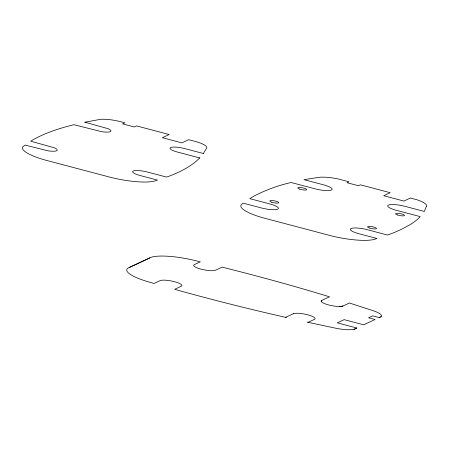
<?xml version="1.0" encoding="UTF-8"?>
<svg xmlns="http://www.w3.org/2000/svg" width="449" height="449" viewBox="0 0 449 449"><rect width="100%" height="100%" fill="white"/><g stroke="black" fill="none" stroke-linecap="round" stroke-linejoin="round"><path stroke-width="0.67" d="M203.274 153.687L206.703 147.951A18.909 4.159 11 0 0 194.383 141.177L188.72 139.69L181.901 142.883L162.347 137.714L169.172 134.52L136.591 125.911L134.313 126.977L122.583 123.873L124.861 122.807L121.163 121.836A18.909 4.159 11 0 0 99.223 119.557L84.956 122.218M199.856 157.779L196.92 160.596A564.937 124.199 11 0 1 168.689 176.345L166.534 177.074L147.547 172.062A11.416 2.509 11 0 0 133.258 170.99A11.416 2.509 11 0 0 140.15 175.52L157.526 180.111L155.781 180.661A38.255 8.413 11 0 1 106.009 176.12L50.237 161.387A38.255 8.413 11 0 1 23.988 145.841L25.004 145.1L48.172 150.858A11.416 2.509 11 0 0 54.576 147.867L30.74 141.205L32.199 140.284A564.937 124.199 11 0 1 67.378 126.377L73.872 124.704L101.833 131.731A11.416 2.509 11 0 0 108.237 128.734L84.794 122.179M286.451 317.538L271.679 314.143A564.937 124.199 11 0 1 179.656 290.722L174.683 289.313L181.312 286.215A11.416 2.509 11 0 0 174.42 281.686A11.416 2.509 11 0 0 160.13 280.619L154.063 283.454L150.241 282.354A38.255 8.413 11 0 1 129.823 267.245L149.293 258.141A38.255 8.413 11 0 1 196.258 260.835L200.333 261.818L194.265 264.657L193.671 265.202L193.839 265.898A11.416 2.509 11 0 0 212.181 270.741L215.453 270.253L222.098 267.144L227.312 268.44A564.937 124.199 11 0 1 316.91 292.995L329.521 296.806L321.781 300.42L321.187 300.965L321.349 301.661M381.229 316.663L379.192 317.589L372.659 315.86L368.567 317.78L375.083 319.497L363.684 324.812L344.13 319.649L337.306 322.842L356.843 328.006L354.906 328.932A18.909 4.159 11 0 1 335.145 328.09L307.195 322.152M379.192 317.589L380.466 316.983A18.909 4.159 11 0 0 372.67 310.545L349.417 303.002L342.941 306.033A11.416 2.509 11 0 1 328.601 304.927A11.416 2.509 11 0 1 321.81 300.409M285.592 317.342L293.36 313.711M308.065 322.337L314.519 319.323A11.416 2.509 11 0 0 307.66 314.805A11.416 2.509 11 0 0 293.332 313.722M129.172 267.52L149.944 257.866M353.93 329.353L356.843 328.006M342.963 306.016L339.697 306.51M203.397 153.507L184.915 148.625A11.416 2.509 11 0 0 170.626 147.558A11.416 2.509 11 0 0 177.518 152.082L199.687 157.941M426.359 206.287L424.339 211.457L404.908 206.327A13.173 2.896 11 0 0 388.419 205.092A13.173 2.896 11 0 0 396.377 210.317L420.213 216.614L419.753 217.125A416.672 91.602 11 0 1 406.642 226.504A499.933 109.91 11 0 1 390.175 234.081L387.498 235.035L367.54 229.759A13.173 2.896 11 0 0 351.051 228.524A13.173 2.896 11 0 0 359.009 233.749L376.997 238.503L375.925 238.806A37.935 8.34 11 0 1 332.496 236.157L262.036 217.541A37.935 8.34 11 0 1 242.724 203.616L243.246 203.173L261.239 207.921A13.173 2.896 11 0 0 277.723 209.155A13.173 2.896 11 0 0 269.77 203.93L249.812 198.66L251.67 197.493A499.933 109.91 11 0 1 267.806 189.826A416.672 91.602 11 0 1 289.785 182.794L291.064 182.496L314.901 188.793A13.173 2.896 11 0 0 331.39 190.028A13.173 2.896 11 0 0 323.437 184.803L304.001 179.667L317.566 177.551A22.169 4.872 11 0 1 337.766 178.842L348.968 181.806L347.038 182.709L358.442 185.723L360.379 184.82L390.198 192.694L383.71 195.73L403.915 201.068L410.403 198.031L417.205 199.833A22.169 4.872 11 0 1 426.359 206.287M369.51 228.036A4.569 1.005 11 0 0 376.509 228.558A4.569 1.005 11 0 0 370.088 226.38A4.569 1.005 11 0 0 369.51 228.036M397.505 214.948A4.569 1.005 11 0 0 404.504 215.469A4.569 1.005 11 0 0 398.078 213.286A4.569 1.005 11 0 0 397.505 214.948M271.74 202.207A4.569 1.005 11 0 0 278.739 202.735A4.569 1.005 11 0 0 272.319 200.551A4.569 1.005 11 0 0 271.74 202.207M299.736 189.119A4.569 1.005 11 0 0 306.734 189.646A4.569 1.005 11 0 0 300.308 187.463A4.569 1.005 11 0 0 299.736 189.119"/></g></svg>
